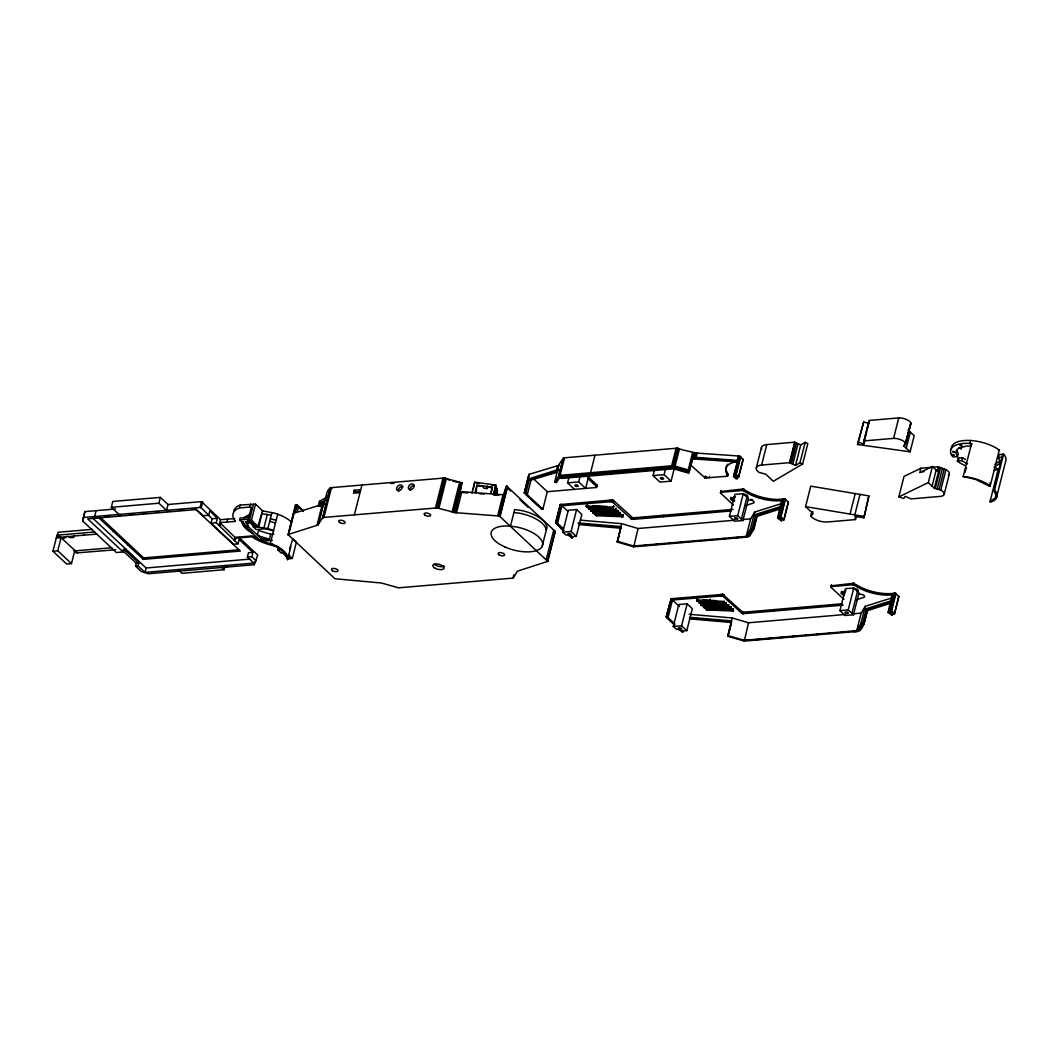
<?xml version="1.0" encoding="UTF-8"?>
<svg xmlns="http://www.w3.org/2000/svg" width="1059" height="1059" viewBox="0 0 1059 1059"><rect width="100%" height="100%" fill="white"/><g stroke="black" fill="none" stroke-linecap="round" stroke-linejoin="round"><path stroke-width="1.5" d="M547.741 561.363L499.438 516.051L455.066 512.622L437.142 507.896L323.922 517.414L322.532 518.01L317.819 525.052L288.061 534.583L334.896 578.743L381.412 583.019L398.515 587.824L512.212 578.174L513.456 577.632L517.507 571.145L547.741 561.363L555.273 531.472L506.586 486.094L498.617 515.746M563.904 530.427C561.257 530.718 553.87 518.526 556.372 523.384L563.626 530.162M781.966 519.373L781.595 520.829L778.63 517.97L779 516.514L781.966 519.373L784.004 519.717L788.452 502.125L785.116 499.014L781.886 499.186A30.102 13.145 14.2 0 1 746.211 490.754L742.756 489.006L720.888 491.535M892.472 613.651C897.198 615.875 891.863 609.64 889.507 610.791L889.136 612.248L892.102 615.107L892.472 613.651L889.507 610.791M831.394 585.826L853.263 583.284L856.718 585.031A30.102 13.145 14.2 0 0 892.393 593.464L895.623 593.292L898.707 596.667M303.271 510.65L297.327 505.09L295.607 504.666L296.004 505.5M689.952 464.411L705.135 477.966L727.07 476.259L727.771 475.61L726.937 474.233A30.605 13.37 14.2 0 1 736.627 461.618M727.758 475.729L727.308 472.764A30.605 13.37 14.2 0 1 727.97 464.094M529.076 475.676L529.354 474.273L558.424 465.444L563.136 458.388L564.526 457.806L676.092 448.248L695.67 453.014L738.348 455.979L740.665 456.853L742.849 459.646M122.473 550.336L136.293 563.229L138.822 563.017L123.877 549.039L123.135 551.964L116.424 552.546L82.761 521.054L84.852 511.616L115.55 508.982M84.852 511.616L82.761 521.054M270.297 543.519L273.301 545.306A25.575 11.172 14.2 0 1 286.552 557.683L287.585 559.642L287.942 557.947A27.004 11.795 14.2 0 0 273.95 544.869L270.297 543.519L277.696 514.264M595.33 514.899L621.249 515.945L622.771 516.752L596.852 515.707L595.383 515.058L595.701 513.443M613.32 508.016L611.824 507.076L585.918 506.043L587.427 506.851L612.79 508.254L613.717 506.427M615.57 510.12L614.074 509.18L588.169 508.148L589.678 508.942L615.041 510.345L615.967 508.519M623.089 515.137L614.657 515.217M705.89 609.335L731.756 610.222L733.265 611.03L707.359 609.984L705.89 609.335L706.207 607.72M730.909 609.071L729.426 608.131L703.507 607.085L705.029 607.892L730.392 609.296L731.306 607.469M292.747 539.177L289.57 548.866M63.765 538.475L67.207 536.172L70.622 537.641L73.68 537.469L74.024 535.986L97.11 534.12M557.828 515.68L559.43 508.135M669.778 604.12L667.964 611.427L669.725 604.08M495.85 495.36L497.187 489.986L496.38 487.233L494.341 495.268L493.918 493.693L495.784 485.062L474.723 482.176L471.93 493.269M115.577 549.753L76.354 552.944L73.799 550.534L74.805 550.455L71.483 563.613L66.664 564.023L52.95 551.223L57.014 535.139M60.085 537.734L57.371 535.179L58.113 532.267L92.265 529.341M71.483 563.613L57.768 550.799L61.104 537.641L56.286 538.051M96.091 510.65L94.608 516.501L96.343 518.129M118.939 514.422L111.314 507.301L112.797 501.45L160.386 497.373L168.01 504.494L201.528 501.622L220.537 519.651L234.78 518.579M113.247 531.3L113.617 529.844M125.611 550.667L125.981 549.211M127.821 544.922L128.192 543.466M130.138 547.079L130.509 545.623M238.937 537.442L257.774 555.048L254.186 564.699L148.591 573.74L141.403 571.608L135.552 566.155L136.293 563.229M256.291 560.899L251.83 556.73L252.942 552.335L248.468 552.719L247.356 557.1L253.736 563.07L144.977 572.389L138.08 565.943L139.192 561.548M191.878 509.194L195.174 508.916L240.367 551.051L143.283 559.377L143.653 557.908L99.692 516.818M168.01 504.494L166.528 510.345L158.903 503.224L160.386 497.373M144.977 572.389L146.089 567.995L92.411 517.838M83.383 517.467L200.045 507.473L201.528 501.622M252.942 552.335L239.149 539.455L238.037 543.836L235.111 541.096L216.221 522.696L217.333 518.301L209.841 510.888L208.729 515.27L201.236 507.843L202.719 501.992M238.037 543.836L233.562 544.22L211.006 523.133L212.118 518.751L207.604 514.528M219.054 525.502L220.537 519.651M220.034 526.442L220.775 523.53M277.246 546.365A31.373 13.701 14.2 0 1 251.949 536.794L235.853 538.171L219.795 522.577L226.917 522.113L227.659 519.188M226.917 522.113L235.455 521.385A30.843 13.476 14.2 0 1 237.772 508.677L239.572 507.936L240.314 505.011L255.537 504.15L262.711 510.875L274.89 513.218L281.337 515.627A27.004 11.795 14.2 0 1 291.331 521.902M177.952 569.557L181.976 573.329L224.098 569.716L224.826 566.79M234.277 540.302L235.019 537.376L252.227 535.88L255.682 537.628A30.102 13.145 14.2 0 0 273.063 544.538M273.884 533.988L270.694 534.252L269.515 538.938L262.235 539.203L248.216 526.667L248.468 525.648L245.913 525.86L239.612 519.969L240.089 518.076L248.666 517.335M235.111 541.096L235.853 538.171M273.619 530.36L267.861 528.573L256.172 529.566L253.22 526.8L254.61 526.694L248.058 520.538L251.38 507.38L249.567 507.089L250.308 504.163M249.99 507.486L250.731 504.561M272.362 540.328L261.07 541.295L245.648 526.879L245.913 525.86M253.458 504.336L249.381 520.419L256.185 526.786L267.861 528.573L271.925 512.49M262.711 510.875L258.648 526.958L251.46 520.247L255.537 504.15M262.539 510.703L257.774 526.839M257.337 535.192L258.528 530.506L270.694 534.252M268.615 538.66L262.169 539.494L258.237 535.47M254.186 564.699L254.915 561.773M263.982 527.62L267.305 514.462L271.183 515.415M292.853 539.031L296.374 542.327L292.297 558.411L288.763 558.715L282.171 552.533L280.781 552.652L277.829 549.873L278.57 546.947M288.088 534.729L295.607 504.666M288.22 535.007L295.673 505.077M288.75 533.895L294.812 510.2M295.474 512.397L297.327 505.09M297.553 511.351L298.664 506.97L296.957 506.546M287.585 559.642L290.894 546.484M318.256 506.149L319.447 501.397L326.079 497.452M319.447 506.202L320.228 503.118L325.391 500.033M320.599 506.348L321.301 503.607L324.358 501.781M316.985 525.423L322.307 504.402C327.575 501.079 324.438 489.761 331.454 487.617L444.105 478.046L461.856 482.719L459.738 492.342M317.819 525.052L323.141 504.031L324.703 504.746M318.349 524.549L323.67 503.528L325.113 504.124M322.532 518.01L330.064 488.212M322.823 517.719L330.461 487.868M323.035 517.613L330.58 487.815L331.944 488.556M323.922 517.414L331.454 487.617M354.249 490.264L353.507 493.19L359.054 492.713L359.782 489.787L354.249 490.264L355.983 491.892L360.139 491.535M354.408 514.806L361.94 485.009M435.487 507.857L443.019 478.059M436.56 507.843L444.105 478.046M436.851 507.87L444.383 478.072M437.142 507.896L444.674 478.099L449.612 480.151M437.433 507.936L444.965 478.138M437.724 507.976L445.27 478.178M438.916 508.241L446.448 478.456M452.087 512L459.632 482.202M453.57 512.371L461.115 482.573M453.94 512.437L461.486 482.652M454.324 512.503L461.856 482.719M454.695 512.569L460.003 491.548L504.362 494.857M455.066 512.622L461.578 485.035M456.522 512.781L461.843 491.76M473.201 489.47L474.723 482.176M474.962 492.845L476.921 485.128L492.303 487.233L491.085 493.309M476.921 485.128L476.166 492.779M477.093 485.71L483.156 486.544L483.619 488.133L486.862 488.57L487.511 486.015M490.741 493.401L492.303 487.233M493.375 494.566L495.784 485.062M495.03 495.109L496.724 488.411M496.433 494.805L497.187 489.986M496.87 494.752L497.452 490.78M497.743 515.601L503.051 494.579M503.449 494.685L505.659 488.106M498.829 515.812L504.15 494.791M499.041 515.879L506.586 486.094M499.252 515.971L506.784 486.174M499.438 516.051L506.983 486.266M499.623 516.157L507.155 486.359M499.782 516.249L507.327 486.465M500.06 516.474L507.592 486.677M540.606 507.751L524.298 492.792L528.891 474.511M524.377 492.938L529.023 474.419M525.039 491.628L529.354 474.273M532.929 478.258L547.304 491.694L542.857 509.233L541.705 509.339L525.582 494.275L529.275 479.648L558.874 470.54L557.312 469.825L527.567 479.237L530.996 480.071L557.338 472.168M542.857 509.233L527.289 494.685L530.996 480.071M513.006 578.002L513.8 574.865M556.491 470.196L557.59 465.814M558.424 465.444L554.81 482.017L556.346 482.52L560.568 476.285L673.603 466.595L689.29 470.937L694.174 452.749M558.953 464.941L557.841 469.322L559.311 469.892M556.346 482.52L557.087 479.595M554.81 482.017L558.689 475.941L563.136 458.388M558.993 475.663L563.653 458.004L558.689 475.941M542.076 546.656L545.544 532.968A26.475 11.57 14.2 0 0 519.426 513.191L513.919 512.503M560.198 477.741L673.233 468.065L688.919 472.407L688.615 473.121L673.537 468.833L561.482 478.43L559.205 475.544L560.092 475.345L564.526 457.806M546.192 559.748L553.738 529.95M555.644 522.524L560.423 504.521L611.467 500.073L613.849 500.801L632.726 517.864L733.013 509.379M555.723 522.749L560.423 504.521M555.975 522.987L560.582 504.468M556.478 521.955L560.952 504.402M547.503 561.574L555.141 531.261M563.348 528.732L557.537 523.292L561.972 505.739L611.956 501.582L631.164 518.791L633.03 519.373L730.988 510.981M574.547 489.377L567.584 482.878L569.173 476.616M562.766 532.187L568.312 510.253L576.625 509.538L581.841 514.409L576.295 536.344L572.747 536.648L565.374 534.623L562.766 532.187L571.079 531.472L576.295 536.344M588.791 475.888L585.627 488.424L578.677 481.924L580.266 475.663M571.079 531.472L576.625 509.538M569.663 535.801L572.072 538.065L572.442 536.595L571.767 537.337L570.695 536.794M590.565 472.738L595.012 455.198M586.289 506.493L586.66 505.037M586.54 506.626L586.911 505.169M586.818 506.731L587.189 505.275M587.123 506.811L587.493 505.342M587.427 506.851L587.798 505.381M593.344 483.473L593.715 482.017M588.539 508.598L588.91 507.129M588.791 508.73L589.161 507.261M589.082 508.836L589.439 507.367M589.386 508.916L589.757 507.446M589.678 508.942L590.048 507.486M547.304 491.694L595.754 487.537L596.124 486.081M596.177 487.471L596.799 484.876L588.169 476.815L587.798 478.284L596.654 486.624L595.754 487.537M590.538 510.69L616.391 511.576L617.913 512.371L592.007 511.338L590.538 510.69L590.909 509.22M596.363 487.405L596.799 484.876M590.657 510.835L591.028 509.379M596.614 487.233L597.024 485.154M590.856 510.981L591.226 509.525M591.107 511.113L591.478 509.657M591.399 511.232L591.769 509.763M591.703 511.298L592.074 509.842M592.007 511.338L592.378 509.882L606.635 510.663M593.053 512.966L618.919 513.853L620.442 514.648L594.523 513.615L593.053 512.966L593.371 511.351M593.186 513.112L593.556 511.656M593.384 513.258L593.755 511.801M593.636 513.39L594.006 511.934M593.914 513.496L594.284 512.04L605.986 512.768M594.218 513.575L594.589 512.119M594.523 513.615L594.893 512.159M595.515 515.203L595.754 513.589M595.714 515.362L596.085 513.893M595.965 515.495L596.323 514.025M596.243 515.601L596.614 514.131L608.316 514.859M596.548 515.667L596.919 514.211M596.852 515.707L597.223 514.25M599.738 510.65L600.096 509.194M602.161 512.927L602.531 511.457M603.709 510.875L604.08 509.405M604.398 515.005L604.768 513.549M609.574 501.662L609.944 500.205M611.096 501.529L611.467 500.073M611.506 501.529L611.877 500.073M611.731 501.556L612.102 500.086M611.956 501.582L612.327 500.126M612.181 501.635L612.552 500.166M612.393 501.701L612.764 500.232M612.618 501.767L612.989 500.311M613.015 501.953L613.187 500.391M613.187 502.045L613.558 500.589M613.479 502.27L613.849 500.801M612.79 508.254L613.532 506.123M613.201 508.121L613.664 506.268M615.041 510.345L615.65 508.849M615.279 510.306L615.782 508.214M617.291 511.788L617.662 510.332M617.543 511.921L617.913 510.464M617.371 512.741L618.112 510.61M617.596 512.702L617.966 511.232L611.4 510.928M618.919 513.853L619.29 512.384M619.224 513.893L619.594 512.424M619.528 513.959L619.899 512.503M619.819 514.065L620.19 512.609M621.249 515.945L621.62 514.475M621.554 515.985L621.924 514.515M621.858 516.051L622.229 514.595M622.149 516.157L622.507 514.7M622.215 517.11L622.758 514.833M622.454 517.07L622.957 514.978M622.732 516.885L623.142 515.283M780.602 507.698L755.544 515.654L751.837 530.281L747.495 537.072L633.772 546.815L617.265 542.036L621.659 523.676L638.034 528.494L734.337 520.247M617.265 542.036L620.958 527.408L579.008 523.728M577.949 522.934L620.918 526.601L617.675 541.387L617.635 540.567M631.164 518.791L631.535 517.335M631.389 518.963L631.76 517.507M631.535 519.042L631.905 517.586M631.839 519.188L632.051 517.652M632.011 519.241L632.382 517.785M632.183 519.294L632.554 517.825M632.355 519.334L632.726 517.864M633.03 519.373L633.401 517.904M638.034 528.494L633.772 546.815L634.142 545.345M674.239 468.634L671.075 481.157L659.995 482.11L653.032 475.61L654.621 469.349M671.075 481.157L664.125 474.67L665.714 468.396M560.092 475.345L671.644 465.788L676.092 448.248M671.644 465.788L672.73 465.775L677.164 448.235M672.73 465.775L677.456 448.248M677.747 448.275L673.299 465.828L673.537 468.833M673.008 465.801L678.038 448.314M673.603 465.867L678.329 448.367M689.74 470.302L675.086 466.185L679.521 448.632M663.516 516.752L663.887 515.296M688.257 469.931L692.692 452.378M688.615 473.121L693.076 457.144L737.236 460.374L738.547 460.652L737.263 461.936L733.556 476.563L735.899 478.747L737.355 478.681L737.726 477.225L734.655 474.366L739.645 456.27M693.446 457.21L694.558 452.828M694.929 452.895L694.002 458.984L737.263 461.936M694.188 457.342L695.3 452.961M694.558 457.409L695.67 453.014M696.015 457.554L697.126 453.173M674.411 624.704L666.23 617.04L671.459 598.679L722.82 594.403L742.041 611.612L743.908 612.181L841.865 603.789M666.23 617.04L671.088 598.745M666.852 615.808L667.594 612.883M666.495 616.351L671.459 598.679M674.12 624.439L666.879 617.662L667.011 616.219M675.02 624.095L668.03 617.569L672.478 600.016L722.45 595.86L741.671 613.082L743.537 613.651L843.149 605.113M704.659 477.821L705.029 476.351M704.897 477.9L705.268 476.431M705.135 477.966L705.506 476.497M705.373 478.019L705.744 476.55M705.612 478.059L705.982 476.59M705.85 478.072L706.221 476.616M706.3 478.072L706.671 476.616M709.053 477.834L709.424 476.378M673.272 626.465L678.819 604.53L687.132 603.829L692.348 608.7L686.801 630.635L683.254 630.926L675.88 628.9L673.272 626.465L681.586 625.763L686.801 630.635M681.586 625.763L687.132 603.829M680.169 630.079L682.578 632.342L682.949 630.886L682.274 631.614L681.189 631.071M720.385 492.845L721.033 490.899L720.517 493.004L733.424 505.064M720.663 492.356L721.272 490.846M727.07 476.259L728.129 474.273M727.255 476.206L727.785 474.67M727.546 476.047L728.062 473.889M696.796 600.771L696.968 599.963L722.331 601.353L723.853 602.161L697.934 601.128L696.796 600.771L697.166 599.315M697.034 600.903L697.404 599.447M697.325 601.009L697.696 599.553M697.629 601.088L698 599.619M697.934 601.128L698.305 599.659M699.297 603.008L698.808 602.174L724.581 603.458L726.103 604.265L700.184 603.233L699.297 603.008L699.668 601.538M699.575 603.114L699.946 601.658M699.88 603.193L700.251 601.724M700.184 603.233L700.555 601.764M737.236 460.374L738.348 455.979M701.045 604.967L726.898 605.854L728.42 606.661L702.501 605.616L701.045 604.967L701.415 603.498M701.164 605.113L701.535 603.656M701.362 605.271L701.733 603.802M733.556 476.563L737.991 461.208L692.626 457.779L692.308 458.507L694.002 458.984M738.11 460.519L739.222 456.138M701.614 605.404L701.985 603.934M738.335 460.586L739.434 456.191M701.905 605.51L702.276 604.04M737.726 477.225L738.798 476.921L735.409 473.902L739.857 456.35M702.21 605.576L702.58 604.12M735.608 473.995L740.042 456.442M702.501 605.616L702.872 604.159L717.142 604.941M735.78 474.088L740.228 456.535M735.952 474.194L740.387 456.641M736.217 474.406L740.665 456.853M703.56 607.244L703.878 605.629M703.692 607.389L704.063 605.933M703.891 607.548L704.248 606.079M704.129 607.667L704.5 606.211M704.42 607.787L704.791 606.317L714.904 606.953M704.725 607.853L705.095 606.397M705.029 607.892L705.4 606.436M738.507 477.172L743.087 459.129M738.586 477.146L743.233 459.368M733.794 497.942L734.721 497.399M729.399 516.355L734.946 494.421L743.259 493.706L748.475 498.577L742.928 520.512L734.615 521.227L729.399 516.355L737.713 515.64L742.928 520.512M706.022 609.494L706.393 608.025M706.221 609.64L706.578 608.17M706.459 609.772L706.83 608.303M706.75 609.878L707.121 608.409L718.823 609.137M707.055 609.944L707.425 608.488M707.359 609.984L707.73 608.528M709.649 600.652L710.02 599.195M710.232 604.927L710.602 603.471M712.667 607.204L713.038 605.735M720.901 492.316L742.385 490.476L742.756 489.006M742.385 490.476L743.233 489.033M742.862 490.489L743.484 489.086M714.216 605.152L714.587 603.683M781.595 520.829L777.531 518.129L781.516 500.655A30.102 13.145 14.2 0 1 745.84 492.21L743.352 490.621L743.603 489.112M743.471 490.661L743.842 489.205M743.577 490.714L743.947 489.258M737.713 515.64L743.259 493.706M714.904 609.296L715.275 607.826M720.08 595.939L720.451 594.483M721.603 595.807L721.973 594.351M722.013 595.807L722.384 594.351M741.406 519.095L746.952 497.161M722.238 595.833L722.595 594.364M722.45 595.86L722.82 594.403M722.675 595.913L723.045 594.456M722.9 595.979L723.271 594.509M723.125 596.045L723.496 594.589M723.323 596.138L723.694 594.668M723.522 596.23L723.893 594.761M723.694 596.323L724.065 594.867M756.272 468.012L761.461 447.533M723.985 596.548L724.343 595.079M723.297 602.531L723.906 601.022L723.535 602.492M725.547 604.636L726.156 603.127M725.786 604.583L726.289 602.505M725.958 604.504L726.421 602.65M761.606 465.06L766.782 444.581L794.674 442.199L800.723 444.939L805.158 442.344L807.805 443.589L802.629 464.054L773.348 481.276L765.803 474.22L758.906 472.327A11.728 5.123 14.2 0 1 756.55 469.68L756.272 468.819A11.728 5.123 14.2 0 1 761.606 465.06L789.484 462.664L795.547 465.417L799.969 462.809L805.158 442.344M727.507 605.96L727.877 604.504M727.798 606.079L728.168 604.61M727.864 607.019L728.42 604.742M728.102 606.979L728.605 604.888M728.288 606.9L728.738 605.046L721.894 605.205M782.667 503.21L754.723 512.04L750.659 518.844L746.211 536.397L633.6 546.034L617.212 541.215M729.426 608.131L729.797 606.661M781.516 508.532L757.092 516.342L753.77 529.5L752.208 528.812L747.495 537.072L746.211 536.397L750.275 529.579L754.723 512.04M729.73 608.17L730.101 606.701M730.035 608.237L730.406 606.781M730.313 608.343L730.684 606.886M730.564 608.475L730.935 607.019M730.392 609.296L731.134 607.164M730.631 609.256L731.266 607.323M743.577 536.953L749.269 536.357L750.527 532.809M731.756 610.222L732.126 608.766M732.06 610.262L732.431 608.793M732.365 610.341L732.735 608.872M732.643 610.447L733.013 608.978M732.722 611.387L733.265 609.11M749.719 536L753.346 529.937L756.973 515.574M732.96 611.347L733.463 609.256M733.238 611.162L733.503 609.812M891.109 601.975L866.037 609.931L862.344 624.558L858.002 631.349L744.278 641.092L727.771 636.313L732.166 617.953L748.541 622.771L844.844 614.524M727.771 636.313L731.094 623.155M728.552 634.195L731.147 623.963M741.671 613.082L742.041 611.612M742.028 613.32L742.266 611.784M742.187 613.399L742.558 611.93M742.346 613.465L742.716 611.996M742.69 613.571L742.889 612.062M742.862 613.611L743.233 612.142M743.537 613.651L743.908 612.181M748.541 622.771L744.278 641.092L744.649 639.636M789.484 462.664L794.674 442.199M789.868 462.836L795.044 442.371M791.325 463.498L796.5 443.033M778.206 518.036L783.011 499.027M792.847 464.186L798.023 443.721M779 516.514L779.808 516.395L784.362 498.855M779.927 516.395L784.613 498.868M784.004 519.678L780.43 516.474L784.878 498.935M780.682 516.567L784.997 498.974M781.052 516.805L785.5 499.252M795.547 465.417L800.723 444.939M783.766 519.929L788.306 501.873M774.01 611.043L774.381 609.574M810.797 515.892L813.113 513.681L805.568 506.626L810.744 486.147L868.87 495.89L863.919 517.811L855.129 516.329L855.473 519.572L827.595 521.968A11.728 5.123 14.2 0 1 815.774 519.665L814.318 518.91A11.728 5.123 14.2 0 1 811.101 516.342L811.591 512.741M811.154 515.574L811.949 512.424M811.962 514.78L812.756 511.629M908.092 430.06L914.208 435.712L910.131 451.796L857.525 444.515L863.694 421.945L869.029 423.507M857.525 444.515L863.694 421.945M863.853 441.259L869.029 420.449L898.76 417.908A8.71 3.799 14.2 0 1 910.978 423.123L905.802 443.589L904.029 446.157L910.131 451.796M863.853 442L869.029 421.535M863.853 442.808L866.646 431.794M867.44 428.643L869.029 422.342M858.518 442.41L863.853 443.973L864.647 440.822M843.93 599.341L831.024 587.282L831.355 585.256M831.024 587.282L831.527 585.177M830.852 587.043L831.778 585.124M850.033 514.065L855.209 493.6M854.812 514.873L859.987 494.394M855.473 519.572L856.254 516.223M844.42 595.251A3.349 1.469 14.2 0 1 841.045 593.119A3.349 1.469 14.2 0 1 844.182 592.193L844.672 590.763M839.906 610.633L845.453 588.698L853.766 587.997L858.981 592.868L853.435 614.789L845.122 615.504L839.906 610.633L848.219 609.918L853.435 614.789M863.919 517.811L868.87 495.89M831.408 586.593L852.892 584.753L853.263 583.284M852.892 584.753L853.858 583.337M853.991 583.363L853.739 584.859L856.347 586.487A30.102 13.145 14.2 0 0 892.022 594.933L888.038 612.406L892.102 615.107M854.229 583.43L853.369 584.767M854.084 584.992L854.348 583.483M848.219 609.918L853.766 587.997M863.853 443.973L863.853 440.928L893.584 438.373L898.76 417.908M851.913 613.373L857.459 591.438M891.599 597.991L865.229 606.317L861.166 613.121L856.718 630.674L744.093 640.311L727.718 635.493M904.029 446.157L905.141 441.762M904.81 445.018L910.978 423.123M905.326 444.277L910.502 423.812M858.002 631.349L856.718 630.674L860.782 623.87L865.229 606.317M906.252 448.235L910.316 432.151M852.442 631.376C865.018 634.315 864.806 617.503 867.48 609.865M863.84 624.214L867.599 610.619L889.825 603.511M945.978 469.614L940.802 490.079A8.71 3.799 14.2 0 1 940.869 496.34L911.124 498.895L905.154 496.353L903.764 498.485L898.826 496.896L904.002 476.418L920.893 468.224L938.38 466.728L945.978 469.614A8.71 3.799 14.2 0 1 948.334 475.134M920.893 468.224L919.781 472.605L932.397 466.489L937.268 471.109L938.38 466.728M888.713 612.314L893.518 593.305M890.434 610.672L894.868 593.133M890.553 610.686L895.252 593.172L890.937 610.752M891.056 610.805L895.371 593.212M891.175 610.844L895.623 593.292M891.559 611.083L895.993 593.53M894.273 614.207L898.8 596.151M894.511 614.008L898.959 596.402M898.826 496.896L928.319 482.573L932.397 466.489M940.802 490.079L934.316 488.239L932.092 486.16L936.156 470.077M934.316 488.239L939.492 467.76M935.296 488.517L940.485 468.052M937.189 489.059L942.364 468.581M939.068 489.589L944.244 469.124M944.191 494.288L949.367 473.823M972.122 444.184L969.885 443.417A28.09 12.271 14.2 0 0 951.75 455.476L953.007 456.985L957.521 456.601L958.249 453.676L956.608 450.049M965.12 465.589A28.09 12.271 14.2 0 1 959.282 462.505L957.362 461.049L958.091 458.123L962.605 457.74L965.53 459.527M958.249 460.969L958.991 458.044M967.608 463.935L961.863 460.665L962.605 457.74M970.626 440.491L969.885 443.417L971.288 444.078L970.693 443.522M951.3 449.069A28.09 12.271 14.2 0 1 967.277 440.398A28.09 12.271 14.2 0 1 997.326 448.712L999.259 450.168L990.191 485.988L989.291 486.068L975.498 479.37L963.2 476.524L971.527 443.628M964.987 472.38L966.179 467.681M989.291 486.068L990.086 482.93M994.11 467.244L999.458 463.683L1000 461.168L998.359 457.541L999.1 454.615L1003.601 454.232L1004.859 455.741A28.09 12.271 14.2 0 1 1005.375 462.359L996.307 498.18M1003.601 454.232L994.533 490.052L995.791 491.575A28.09 12.271 14.2 0 1 993.819 500.748L990.642 502.165L990.033 501.609L998.359 468.7L998.968 469.269L993.858 470.421M990.033 501.609L995.288 497.862L995.937 494.857L993.646 490.132L1002.701 454.298M559.629 508.373L557.458 517.149M293.396 513.443L322.307 504.402M560.198 504.666L560.37 505.447M572.072 538.065L572.654 537.429L570.338 535.245M682.578 632.342L683.161 631.707L680.831 629.536M243.636 517.772L248.984 514.608M245.569 517.599L249.924 515.309M731.279 607.601L721.245 607.31M959.15 447.97L961.426 448.817L959.335 447.878M1000.199 460.758L994.851 464.319M670.81 598.864L670.876 599.725M747.032 497.412L747.535 497.187A3.349 1.469 14.2 0 0 744.517 494.381L742.902 494.275M966.364 467.707L966.43 468.515M997.366 469.15L998.359 468.7M857.538 591.69L858.042 591.465A3.349 1.469 14.2 0 0 855.023 588.658L852.747 588.672M240.314 505.011L238.513 505.752A30.843 13.476 14.2 0 0 233.708 511.232M731.412 497.929L735.462 496.605M841.905 592.219L845.969 590.882M745.417 505.62L753.28 503.104A3.349 1.469 14.2 0 0 753.108 500.947A3.349 1.469 14.2 0 0 748.488 500.086M855.924 599.897L863.787 597.382A3.349 1.469 14.2 0 0 863.614 595.224A3.349 1.469 14.2 0 0 858.995 594.364M780.39 506.626L753.982 514.965L757.092 516.342M892.459 600.413L864.488 609.243L867.599 610.619M280.781 552.652L284.567 551.885M83.105 535.311L84.31 535.219M733.331 609.891L725.163 609.494M777.531 518.129L778.63 517.97M888.038 612.406L889.136 612.248M921.092 471.983L924.097 471.599M68.186 536.595L74.011 536.079M248.058 520.538L251.46 520.247M135.552 566.155L138.08 565.943M111.314 507.301L158.903 503.224M390.917 483.5L394.2 483.222M104.762 516.66L109.686 516.236M117.906 515.534L121.203 515.256M129.41 514.555L134.347 514.131M142.568 513.43L145.851 513.138M155.713 512.304L159.009 512.013M167.229 511.312L170.512 511.034M178.733 510.332L183.657 509.909M970.415 443.973L971.116 443.906M239.572 507.936L249.567 507.089M567.584 482.878L578.677 481.924M653.032 475.61L664.125 474.67M208.729 515.27L203.103 515.746L196.471 509.551L87.712 518.87L123.135 551.964M998.359 450.247L999.259 450.168M212.118 518.751L217.333 518.301M57.371 535.179L94.847 531.975M239.612 519.969L249.315 519.148M211.006 523.133L216.221 522.696M56.656 536.595L59.185 536.384M249.845 520.737L247.21 521.16A2.515 1.099 14.2 0 1 248.971 522.881A2.515 1.099 14.2 0 1 245.992 523.093L248.468 525.648M60.667 537.244L66.346 536.754M957.362 461.049L961.863 460.665M998.359 457.541L1001.973 457.223M245.648 526.879L248.216 526.667M997.657 469.428L998.346 469.362M997.949 469.693L994.931 466.873M52.95 551.223L57.768 550.799M58.377 535.099L75.242 550.865L111.804 547.728M143.653 557.908L239.096 549.74M556.372 523.384L557.537 523.292M277.829 549.873L281.76 549.542M993.646 490.132L994.533 490.052M247.356 557.1L251.83 556.73M146.089 567.995L249.911 559.099M742.491 519.545L750.659 518.844M639.093 545.914L633.176 545.875M643.991 545.491L652.145 544.789M655.415 544.511L663.583 543.81M668.481 543.386L676.635 542.698M679.904 542.407L688.072 541.718M692.97 541.295L701.124 540.593M706.022 540.169L712.548 539.613M717.446 539.203L725.614 538.501M730.511 538.078L738.679 537.376M666.879 617.662L668.03 617.569M852.998 613.823L861.166 613.121M749.6 640.192L743.683 640.152M754.498 639.768L762.652 639.067M767.55 638.656L774.089 638.087M778.987 637.677L787.141 636.975M792.039 636.552L798.565 635.996M805.105 635.44L811.631 634.87M816.529 634.46L824.696 633.759M827.953 633.481L836.12 632.779M841.018 632.355L849.172 631.654M971.447 446.064L966.205 446.104L958.421 448.381L956.409 450.459L955.867 452.974L957.521 456.601M541.811 507.896L540.805 507.804M253.22 526.8L256.185 526.786M592.55 505.646L606.82 506.44M594.814 507.751L609.071 508.532M612.327 513.112L620.256 513.549M703.057 599.923L715.738 600.625M705.307 602.028L717.989 602.73M462.995 492.567L467.893 492.912M479.33 493.706L484.228 494.05M494.023 494.725L498.921 495.069M580.279 520.154L621.659 523.676M579.008 524.576L621.011 528.229M689.197 614.299L732.166 617.953M690.044 617.357L731.425 620.878L731.517 622.507L689.515 618.853M689.515 618.006L731.465 621.686M504.812 546.987L499.318 544.061A26.475 11.57 14.2 0 1 509.326 526.045L515.971 526.879A26.475 11.57 14.2 0 1 539.733 549.078L535.814 550.852A26.475 11.57 14.2 0 1 504.825 546.947M961.016 446.091C964.18 446.342 959.414 443.615 959.931 445.614M953.682 452.497C956.846 452.749 952.081 450.022 952.597 452.008M963.2 476.524L968.614 477.199A28.09 12.271 14.2 0 1 988.259 484.532L990.191 485.988M261.97 513.8L267.305 514.462M476.391 482.97L479.356 483.381M491.495 485.035L495.956 485.657M492.475 487.828L486.399 486.994L486.862 488.57M509.313 526.071L510.438 526.244L514.661 509.578L520.168 510.266A26.475 11.57 14.2 0 1 546.272 530.043M805.568 506.626L863.694 516.355M673.895 465.907L675.086 466.185M525.952 492.806L524.298 492.792M525.582 494.275L527.289 494.685M750.95 499.332L752.605 499.848M734.536 498.127L733.688 497.915A3.349 1.469 14.2 0 0 730.578 499.041A3.349 1.469 14.2 0 0 734.761 501.066M844.182 592.193L845.042 592.405M270.376 518.632L276.134 520.406M265.915 528.759L273.394 530.943M269.701 521.266L275.472 523.04M452.696 481.011L457.329 482.282M258.171 535.761L268.536 538.952M200.045 507.473L201.236 507.843M323.405 503.78L324.914 504.428M750.275 529.579L751.837 530.281M864.276 623.777L862.714 623.089L858.372 629.893L859.762 630.635M860.782 623.87L862.344 624.558M319.447 501.397L320.52 501.9M320.228 503.118L321.301 503.607M799.969 462.809L802.629 464.054M747.866 535.616L749.269 536.357M75.242 550.865L77.4 552.851M734.284 475.822L737.355 478.681M672.478 600.016L679.454 606.542M561.972 505.739L567.796 511.179M506.03 486.637L510.663 490.966M298.664 506.97L303.43 511.418M288.789 555.115L292.297 558.411M283.375 552.189L290.219 558.583M248.905 521.518L253.71 526.019M225.541 565.48L227.182 567.015M221.702 567.478L224.098 569.716M98.183 517.229L143.283 559.377M519.929 499.636L528.057 507.274M928.319 482.573L932.092 486.16M243.358 522.166L244.43 525.277A25.575 11.172 14.2 0 0 251.287 531.697M761.725 449.215L761.461 448.354A11.728 5.123 14.2 0 1 766.782 444.581M398.396 491.111A3.349 2.37 -46.9 0 1 399.733 487.55A3.349 2.37 -46.9 0 1 403.188 486.796M410.164 490.105A3.349 2.37 -46.9 0 1 411.196 486.849A3.349 2.37 -46.9 0 1 414.373 485.552M250.546 515.707A1.681 0.728 14.2 0 1 250.44 514.383M243.199 522.1A1.681 0.728 14.2 0 1 242.405 521.505M253.008 533.511A27.004 11.795 14.2 0 1 241.955 521.862M734.297 499.504A3.349 1.469 14.2 0 1 730.909 497.373M893.584 438.373A8.71 3.799 14.2 0 1 905.802 443.589M844.791 593.781A3.349 1.469 14.2 0 1 841.495 591.279M444.264 566.102A5.864 2.568 14.2 0 1 434.349 564.275M245.489 521.783L247.713 522.471L245.582 521.677M951.697 454.483L954.093 455.211L951.697 454.483M425.149 515.256A3.349 1.469 14.2 0 0 430.563 515.587A3.349 1.469 14.2 0 0 426.406 512.98A3.349 1.469 14.2 0 0 425.149 515.256M332.486 570.669A3.349 1.469 14.2 0 0 337.9 571A3.349 1.469 14.2 0 0 333.744 568.392A3.349 1.469 14.2 0 0 332.486 570.669M411.21 489.576A3.349 2.37 -46.9 0 0 413.685 484.585A3.349 2.37 -46.9 0 0 408.721 486.293A3.349 2.37 -46.9 0 0 411.21 489.576M399.428 490.582A3.349 2.37 -46.9 0 0 401.904 485.591A3.349 2.37 -46.9 0 0 396.94 487.299A3.349 2.37 -46.9 0 0 399.428 490.582M339.701 522.511A3.349 1.469 14.2 0 0 345.115 522.842A3.349 1.469 14.2 0 0 340.958 520.234A3.349 1.469 14.2 0 0 339.701 522.511M499.146 554.876A3.349 1.469 14.2 0 0 504.561 555.207A3.349 1.469 14.2 0 0 500.417 552.599A3.349 1.469 14.2 0 0 499.146 554.876M568.418 534.596A1.681 0.728 14.2 0 0 571.119 534.755A1.681 0.728 14.2 0 0 569.04 533.458A1.681 0.728 14.2 0 0 568.418 534.596M735.052 518.764A1.681 0.728 14.2 0 0 737.752 518.923A1.681 0.728 14.2 0 0 735.687 517.626A1.681 0.728 14.2 0 0 735.052 518.764M575.5 485.975A1.681 0.728 14.2 0 0 578.201 486.147A1.681 0.728 14.2 0 0 576.122 484.837A1.681 0.728 14.2 0 0 575.5 485.975M660.948 478.708A1.681 0.728 14.2 0 0 663.649 478.88A1.681 0.728 14.2 0 0 661.571 477.569A1.681 0.728 14.2 0 0 660.948 478.708M678.912 628.874A1.681 0.728 14.2 0 0 681.625 629.033A1.681 0.728 14.2 0 0 679.547 627.735A1.681 0.728 14.2 0 0 678.912 628.874M845.559 613.042A1.681 0.728 14.2 0 0 848.259 613.201A1.681 0.728 14.2 0 0 846.194 611.903A1.681 0.728 14.2 0 0 845.559 613.042M434.574 567.928A5.864 2.568 14.2 0 0 444.039 568.484A5.864 2.568 14.2 0 0 436.758 563.931A5.864 2.568 14.2 0 0 434.574 567.928"/></g></svg>
